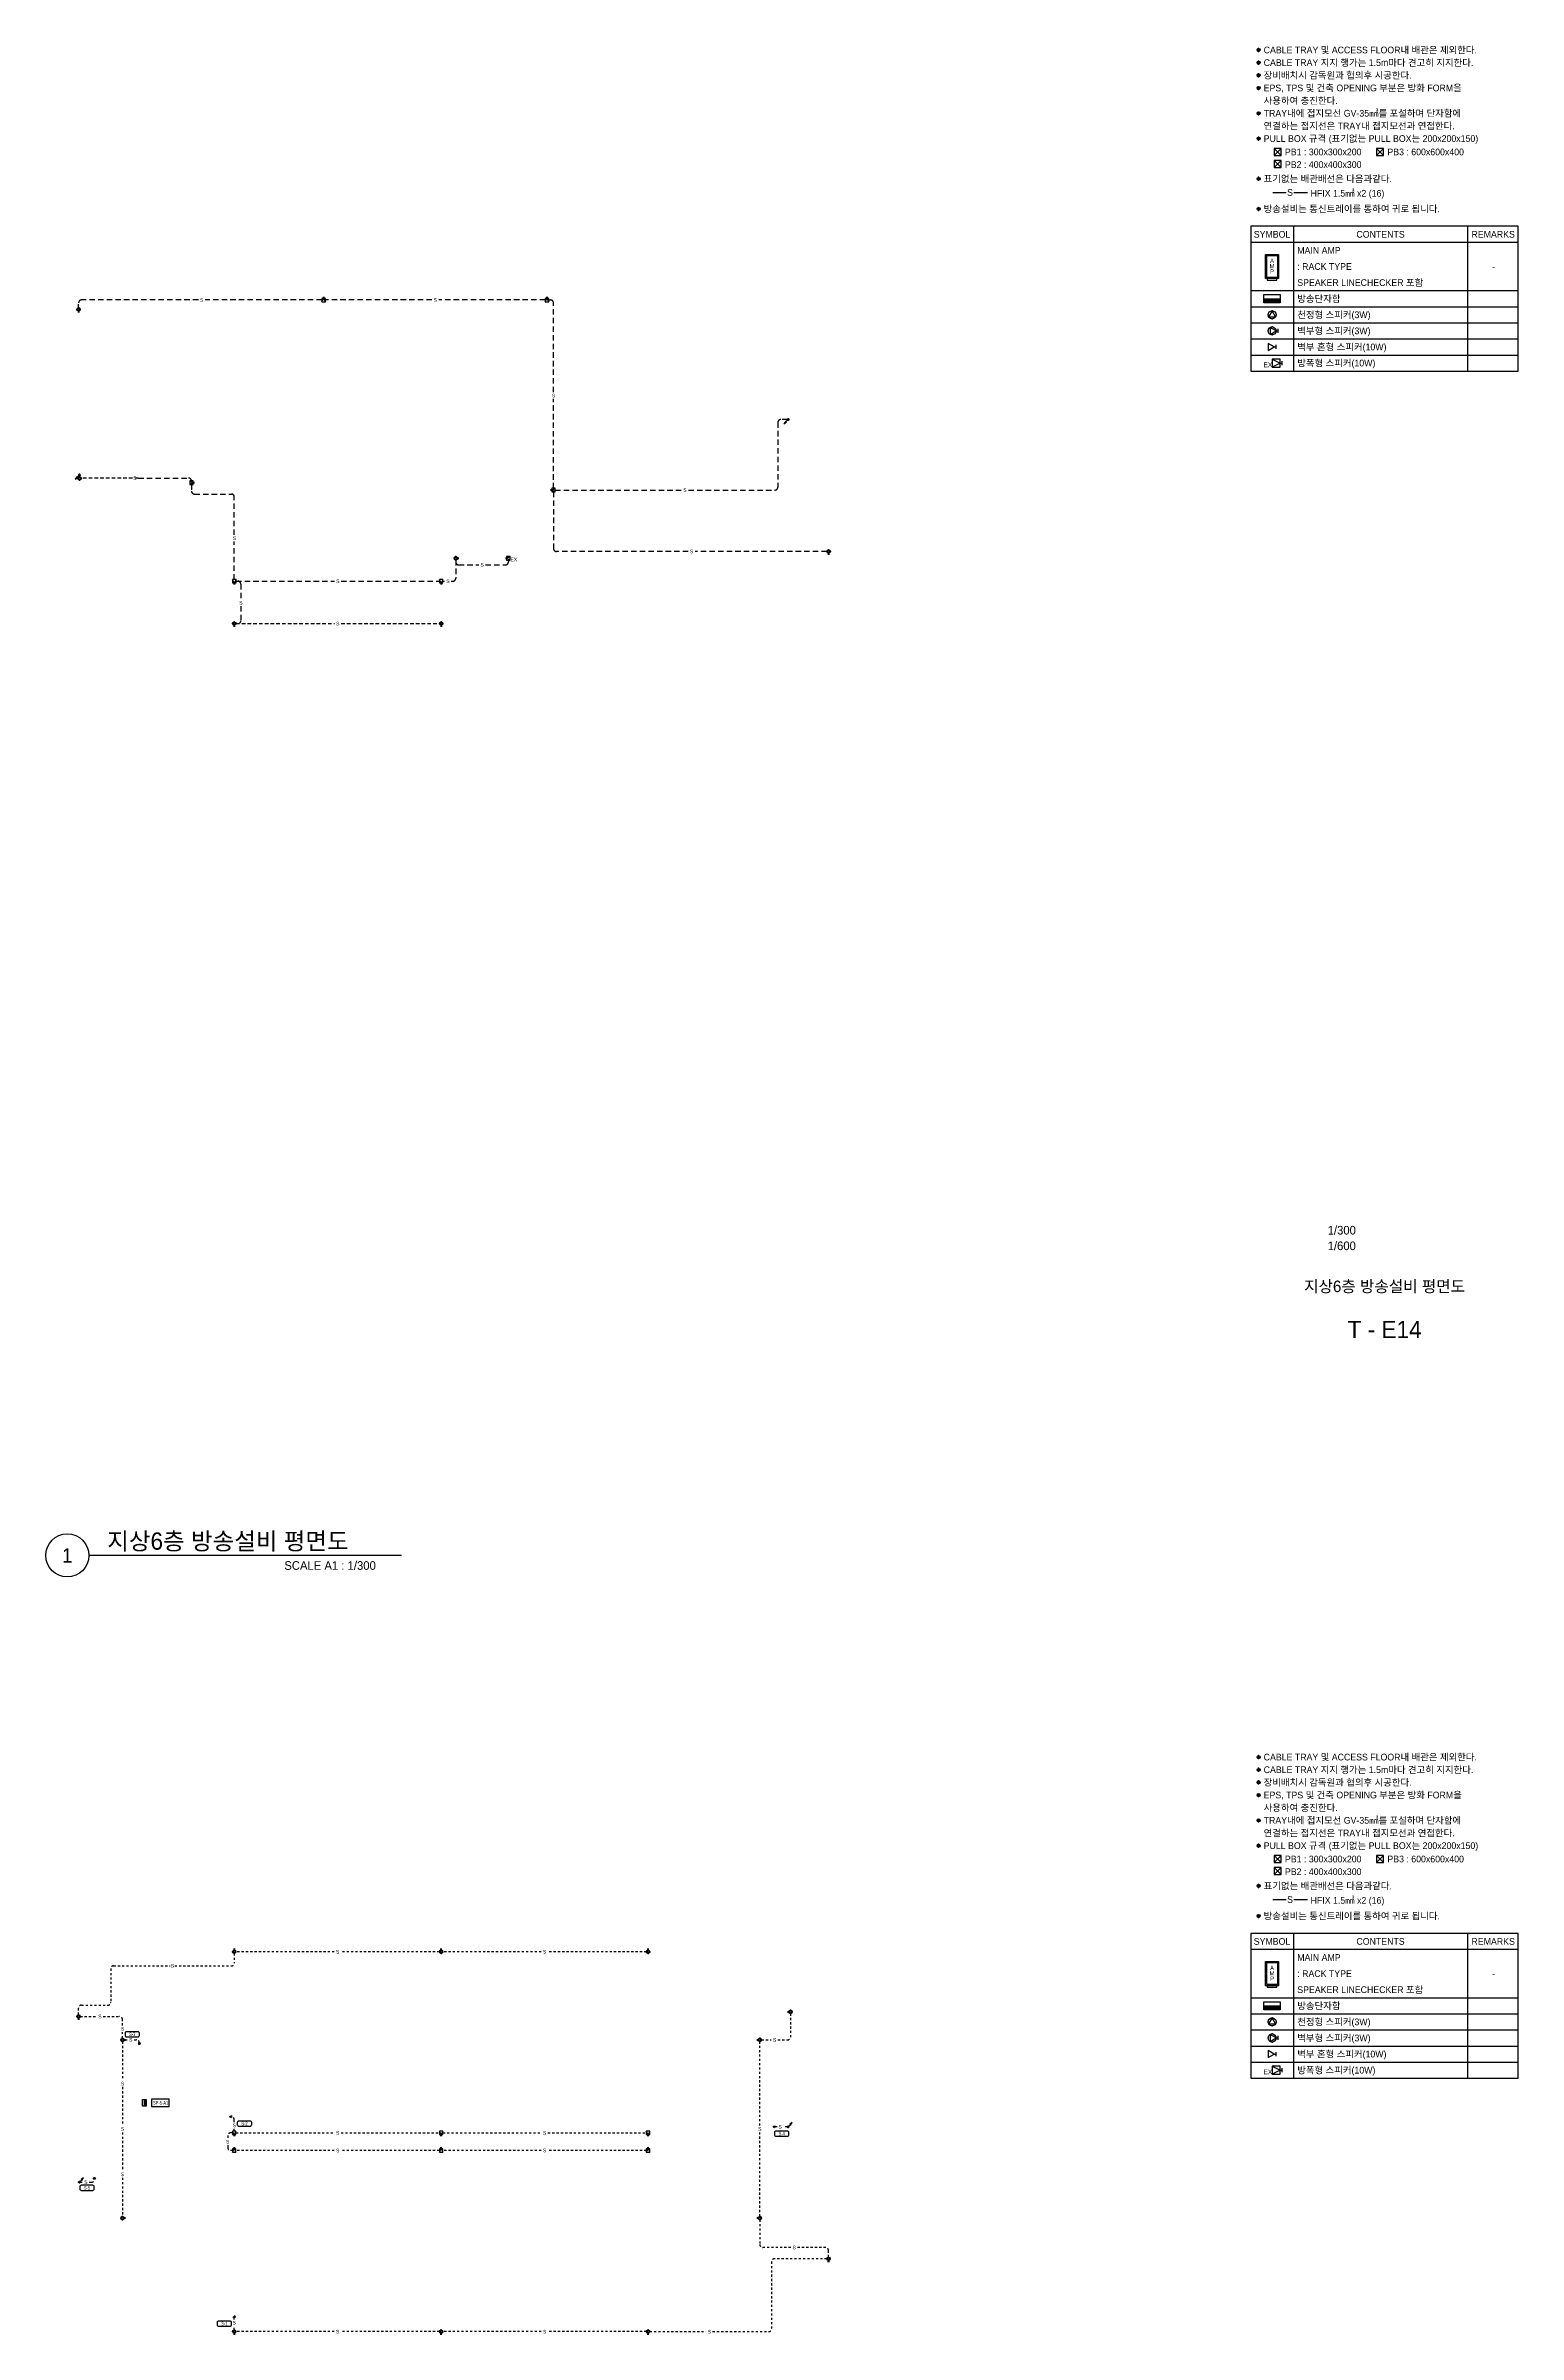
# Model space of a CAD drawing. Header units: millimetres. Extents: x 93478 to 502050, y -351975 to 881490.
# Drawn here: x 93478 to 247200, y 642605 to 881490 of the extents above; entities that cross this region are included whole.
import ezdxf
from ezdxf.enums import TextEntityAlignment as Align

# ---------------------------------------------------------------- set-up
doc = ezdxf.new("R2010")
doc.units = ezdxf.units.MM
doc.header["$LTSCALE"] = 150
doc.set_wipeout_variables(frame=1)
doc.linetypes.add('D1', pattern=[3, 1, -1, 1])
doc.linetypes.add('D2', pattern=[6.5, 2.5, -1.5, 2.5])
for name, color, linetype in [('------30 Public Address Terminal Board', 3, 'Continuous'), ('------31 Speaker', 3, 'Continuous'), ('-----20 General Symbol', 3, 'Continuous'), ('-----21 Embeded Wire in Ceiling or Wall', 4, 'Continuous'), ('-----22 Embeded in Floor', 4, 'D2'), ('-----23 Concealed or Exposed Wire', 4, 'D1'), ('-----29 Cable Schedule', 1, 'Continuous'), ('-----30 Text', 2, 'Continuous'), ('-----41 Drawing Title', 2, 'Continuous'), ('-----42 Drawing Number', 2, 'Continuous'), ('-----43 Drawing Scale', 3, 'Continuous')]:
    doc.layers.add(name, color=color, linetype=linetype)
doc.styles.add('ELEC', font='')
doc.styles.get('ELEC').set_extended_font_data('Dotum')

# ---------------------------------------------------------------- blocks, each defined once
blk = doc.blocks.new('I05')
blk.add_hatch(color=256).paths.add_polyline_path([(300, 150), (-300, 150), (-300, 0), (300, 0)])
blk.add_line((-300, 150), (300, 150))
blk.add_lwpolyline([(-300, 0), (-300, 300), (300, 300), (300, 0)], close=True)
blk = doc.blocks.new('I04')
for p, q in [((-375, 150), (-75, 0)), ((-75, 0), (-375, -150)), ((-75, 0), (0, 0)), ((0, -75), (0, 75))]:
    blk.add_line(p, q)
blk.add_lwpolyline([(-375, -150), (-75, -150), (-75, 150), (-375, 150)], close=True)
blk = doc.blocks.new('I02')
for p, q in [((-75, 0), (0, 0)), ((0, -75), (0, 75))]:
    blk.add_line(p, q)
blk.add_lwpolyline([(-300, -130), (-75, 0), (-300, 130)], close=True)
at = {"linetype": 'Continuous'}
blk.add_circle((-225, 0), 150, dxfattribs=at)
for p in [(-225, 150), (-375, 0), (-225, -150), (-75, 0)]:
    blk.add_point(p)
blk = doc.blocks.new('O07')
blk.add_lwpolyline([(0, -100), (173, 0), (0, 100)], close=True)
blk = doc.blocks.new('O01')
blk.add_hatch(color=256).paths.add_polyline_path([(-149, -218), (-218, -149), (-368, -368)])
blk.add_line((-46, -46), (-184, -184))
blk.add_lwpolyline([(-368, -368), (-149, -218), (-218, -149), (-368, -368)])
blk.add_circle((0, 0), 65)
for p in [(-65, 0), (-65, 0), (0, 65), (0, 65), (65, 0), (65, 0), (0, -65), (0, -65)]:
    blk.add_point(p)
blk = doc.blocks.new('E01-1')
blk.add_lwpolyline([(130, -75), (0, 150), (-130, -75)], close=True)
at = {"linetype": 'Continuous'}
blk.add_circle((0, 0), 150, dxfattribs=at)
for p in [(-150, 0), (0, 150), (150, 0), (0, -150)]:
    blk.add_point(p)
blk = doc.blocks.new('I03')
for p, q in [((-75, 0), (0, 0)), ((0, -75), (0, 75))]:
    blk.add_line(p, q)
blk.add_lwpolyline([(-75, 0), (-300, 130), (-300, -130)], close=True)
blk = doc.blocks.new('I12')
for points in [[(300, 75), (-300, 75), (-300, 1200), (300, 1200)], [(225, 75), (-225, 75), (-225, 0), (225, 0)]]:
    blk.add_lwpolyline(points, close=True)
at = {"color": 1}
blk.add_lwpolyline([(-250, 1150), (250, 1150), (250, 125), (-250, 125)], close=True, dxfattribs=at)
at = {"style": 'ELEC'}
for s, p in [('M', (0, 650)), ('A', (0, 900)), ('P', (0, 400))]:
    blk.add_text(s, height=200, dxfattribs=at).set_placement(p, align=Align.MIDDLE)
blk = doc.blocks.new('A$C9b6ca0ab')
at = {"layer": '-----30 Text'}
h = blk.add_hatch(color=256, dxfattribs=at)
edge = h.paths.add_edge_path()
edge.add_arc((-32211, -9950), 160, 0, 360)
h = blk.add_hatch(color=256, dxfattribs=at)
edge = h.paths.add_edge_path()
edge.add_arc((-32211, -11271), 160, 0, 360)
h = blk.add_hatch(color=256, dxfattribs=at)
edge = h.paths.add_edge_path()
edge.add_arc((-32211, -12592), 160, 0, 360)
h = blk.add_hatch(color=256, dxfattribs=at)
edge = h.paths.add_edge_path()
edge.add_arc((-32211, -13913), 160, 0, 360)
h = blk.add_hatch(color=256, dxfattribs=at)
edge = h.paths.add_edge_path()
edge.add_arc((-32211, -16555), 160, 0, 360)
h = blk.add_hatch(color=256, dxfattribs=at)
edge = h.paths.add_edge_path()
edge.add_arc((-32211, -19196), 160, 0, 360)
h = blk.add_hatch(color=256, dxfattribs=at)
edge = h.paths.add_edge_path()
edge.add_arc((-32211, -23392), 160, 0, 360)
h = blk.add_hatch(color=256, dxfattribs=at)
edge = h.paths.add_edge_path()
edge.add_arc((-32211, -26534), 160, 0, 360)
at = {"layer": '-----20 General Symbol'}
for p, q in [((-29852, -20955), (-30580, -20227)), ((-29852, -20227), (-30580, -20955)), ((-29852, -22202), (-30580, -21474)), ((-29852, -21474), (-30580, -22202)), ((-19157, -20955), (-19885, -20227)), ((-19157, -20227), (-19885, -20955))]:
    blk.add_line(p, q, dxfattribs=at)
for points in [[(-30580, -20227), (-30580, -20955), (-29852, -20955), (-29852, -20227)], [(-30580, -21474), (-30580, -22202), (-29852, -22202), (-29852, -21474)], [(-19885, -20227), (-19885, -20955), (-19157, -20955), (-19157, -20227)]]:
    blk.add_lwpolyline(points, close=True, dxfattribs=at)
at = {"layer": '-----21 Embeded Wire in Ceiling or Wall'}
for p, q in [((-30734, -24820, 0), (-29310, -24820, 0)), ((-28528, -24820, 0), (-27115, -24820, 0))]:
    blk.add_line(p, q, dxfattribs=at)
at = {"layer": '-----30 Text'}
for centre in [(-32211, -9950), (-32211, -11271), (-32211, -12592), (-32211, -13913), (-32211, -16555), (-32211, -19196), (-32211, -23392, 0), (-32211, -26534, 0)]:
    blk.add_circle(centre, 160, dxfattribs=at)
for p in [(-32371, -9950), (-32371, -11271), (-32211, -9790), (-32211, -10110), (-32211, -11111), (-32211, -11431), (-32051, -9950), (-32051, -11271), (-32371, -12592), (-32371, -13913), (-32211, -12432), (-32211, -12752), (-32211, -14073), (-32051, -12592), (-32051, -13913), (-32371, -16555), (-32211, -16714), (-32051, -16555), (-32211, -19037), (-32371, -19196), (-32211, -19356), (-32051, -19196), (-32371, -23392, 0), (-32211, -23232, 0), (-32211, -23552, 0), (-32051, -23392, 0), (-32371, -26534, 0), (-32211, -26694, 0), (-32051, -26534, 0)]:
    blk.add_point(p, dxfattribs=at)
at = {"layer": '-----21 Embeded Wire in Ceiling or Wall', "style": 'ELEC'}
blk.add_text('S', height=700, dxfattribs=at).set_placement((-28925, -24820, 0), align=Align.MIDDLE_CENTER)
at = {"layer": '-----30 Text', "style": 'ELEC'}
for s, p in [('CABLE TRAY 및 ACCESS FLOOR내 배관은 제외한다.', (-31675, -9950)), ('CABLE TRAY 지지 행가는 1.5m마다 견고히 지지한다.', (-31675, -11271)), ('장비배치시 감독원과 협의후 시공한다.', (-31675, -12592)), ('EPS, TPS 및 건축 OPENING 부분은 방화 FORM을', (-31675, -13913)), ('TRAY내에 접지모선 GV-35㎟를 포설하며 단자함에', (-31675, -16555)), ('사용하여 충진한다.', (-31675, -15234)), ('연결하는 접지선은 TRAY내 접지모선과 연접한다.', (-31675, -17876)), ('PULL BOX 규격 (표기없는 PULL BOX는 200x200x150)', (-31675, -19196)), ('PB1 : 300x300x200', (-29455, -20591)), ('PB3 : 600x600x400', (-18761, -20591)), ('표기없는 배관배선은 다음과같다.', (-31675, -23392, 0)), ('PB2 : 400x400x300', (-29455, -21912)), ('방송설비는 통신트레이를 통하여 귀로 됩니다.', (-31675, -26534, 0)), ('HFIX 1.5㎟ x2 (16)', (-26777, -24907, 0))]:
    blk.add_text(s, height=700, dxfattribs=at).set_placement(p, align=Align.MIDDLE_LEFT)
at = {"color": 3}
blk.add_wipeout([(-5100, -28351), (-33000, -28351), (-33000, -43471), (-5100, -43471)], dxfattribs=at).dxf.layer = '-----29 Cable Schedule'
at = {"layer": '-----29 Cable Schedule'}
for p, q in [((-28569, -28351), (-28569, -30031)), ((-10380, -28351), (-10380, -30031)), ((-28569, -30031), (-28569, -43471)), ((-10380, -30031), (-10380, -43471)), ((-33000, -35071), (-5100, -35071)), ((-33000, -36751), (-5100, -36751)), ((-33000, -38431), (-5100, -38431)), ((-33000, -40111), (-5100, -40111)), ((-33000, -41791), (-5100, -41791))]:
    blk.add_line(p, q, dxfattribs=at)
at = {"layer": '-----29 Cable Schedule', "color": 3}
blk.add_line((-5100, -30031), (-33000, -30031), dxfattribs=at)
blk.add_lwpolyline([(-5100, -28351), (-33000, -28351), (-33000, -43471), (-5100, -43471)], close=True, dxfattribs=at)
at = {"layer": '------30 Public Address Terminal Board'}
for name, p, xscale, yscale, zscale in [('I12', (-30802, -33979), 2.240000000000387, 2.240000000000387, 2.240000000000387), ('I05', (-30802, -36331), 2.8, 2.8, 2.8)]:
    blk.add_blockref(name, p, dxfattribs=dict(at, xscale=xscale, yscale=yscale, zscale=zscale))
at = {"layer": '------31 Speaker', "xscale": 2.8, "yscale": 2.8, "zscale": 2.8}
for name, p in [('E01-1', (-30802, -37591)), ('I03', (-30382, -40951)), ('I04', (-29734, -42631))]:
    blk.add_blockref(name, p, dxfattribs=at)
at = {"layer": '-----20 General Symbol', "xscale": 2.8, "yscale": 2.8, "zscale": 2.8}
blk.add_blockref('I02', (-30172, -39271), dxfattribs=at)
at = {"layer": '------31 Speaker', "style": 'ELEC'}
blk.add_text('EX', height=500, dxfattribs=at).set_placement((-31699, -42811), align=Align.MIDDLE_LEFT)
at = {"layer": '-----29 Cable Schedule', "color": 2, "style": 'ELEC'}
for s, p in [('SYMBOL', (-30802, -29191)), ('CONTENTS', (-19474, -29191)), ('REMARKS', (-7716, -29191))]:
    blk.add_text(s, height=700, dxfattribs=at).set_placement(p, align=Align.MIDDLE)
at = {"layer": '-----30 Text', "style": 'ELEC'}
for s, p in [('MAIN AMP', (-28168, -30871)), (': RACK TYPE', (-28168, -32551)), ('-', (-7813, -32551)), ('SPEAKER LINECHECKER 포함 ', (-28168, -34231)), ('방송단자함', (-28168, -35911)), ('천정형 스피커(3W)', (-28168, -37591)), ('벽부형 스피커(3W)', (-28168, -39271)), ('벽부 혼형 스피커(10W)', (-28168, -40951)), ('방폭형 스피커(10W)', (-28168, -42631))]:
    blk.add_text(s, height=700, dxfattribs=at).set_placement(p, align=Align.MIDDLE_LEFT)

msp = doc.modelspace()

# ---------------------------------------------------------------- linework, layer by layer
at = {"layer": '------30 Public Address Terminal Board', "color": 1, "elevation": 0}
msp.add_lwpolyline([(104514, 667140), (104514, 666390), (106354, 666390), (106354, 667140)], close=True, dxfattribs=at)
at = {"layer": '-----22 Embeded in Floor'}
for p, q in [((96904, 854155), (96904, 854652)), ((103139, 836359), (97175, 836359)), ((141774, 827809), (141774, 827609)), ((113344, 821175), (113544, 821175)), ((113344, 821175), (123610, 821175)), ((124318, 821175), (134584, 821175))]:
    msp.add_line(p, q, dxfattribs=at)
at = {"layer": '-----22 Embeded in Floor', "ltscale": 1.5}
for p, q in [((109406, 854952), (97204, 854952)), ((122305, 854952), (110113, 854952)), ((133789, 854952), (122665, 854952)), ((145621, 854952), (134497, 854952)), ((145981, 854952), (146184, 854952)), ((146484, 845327), (146484, 854652)), ((146484, 835294), (146484, 844619)), ((169908, 842179), (169908, 835414)), ((170908, 842479), (170208, 842479)), ((103139, 836359), (108394, 836359)), ((108694, 835699), (108694, 834999)), ((108994, 834699), (112864, 834699)), ((113164, 830443), (113164, 834399)), ((146484, 834934), (146484, 828999)), ((146664, 835114), (159860, 835114)), ((160568, 835114), (169608, 835114)), ((113164, 825779), (113164, 829735)), ((136284, 827809), (136284, 827609)), ((136284, 827809), (136284, 825899)), ((136584, 827309), (138680, 827309)), ((139388, 827309), (141474, 827309)), ((160552, 828699), (146784, 828699)), ((175027, 828699), (161259, 828699)), ((113344, 825599), (113544, 825599)), ((113344, 825599), (123610, 825599)), ((113844, 825299), (113844, 823703)), ((124318, 825599), (134584, 825599)), ((134944, 825599), (135110, 825599)), ((135818, 825599), (135984, 825599)), ((113844, 822995), (113844, 821475))]:
    msp.add_line(p, q, dxfattribs=at)
for centre, start, end in [((97204, 854652, 0), 90, 180), ((146184, 854652), 0, 90), ((170208, 842179), 90, 180), ((108394, 836059), 0, 90), ((108994, 834999), 180, 270), ((112864, 834399), 0, 90), ((169608, 835414), 270, 0), ((146784, 828999), 180, 270), ((136584, 827609), 180, 270), ((141474, 827609), 270, 0), ((113544, 825299), 0, 90), ((135984, 825899), 270, 0), ((113544, 821475), 270, 0)]:
    msp.add_arc(centre, 300, start, end, dxfattribs=at)
at = {"layer": '-----23 Concealed or Exposed Wire', "ltscale": 1.5}
for p, q in [((100554, 681055), (106471, 681055)), ((106938, 681055), (112854, 681055)), ((113154, 682355), (113154, 681355)), ((123600, 682535), (113334, 682535)), ((134574, 682535), (124307, 682535)), ((145200, 682535), (134934, 682535)), ((156174, 682535), (145907, 682535)), ((100254, 680755), (100254, 677255)), ((96904, 675955), (96904, 676655)), ((97204, 676955), (99954, 676955)), ((171224, 676075), (171224, 673630)), ((97084, 675775), (98780, 675775)), ((99487, 675775), (101184, 675775)), ((101484, 674846), (101484, 675475)), ((101484, 673510), (101484, 674139)), ((101484, 673150), (101484, 669121)), ((101754, 673330), (102000, 673330)), ((102707, 673330), (102954, 673330)), ((103254, 673030), (103254, 672830)), ((168024, 664384), (168024, 673150)), ((168204, 673330), (169210, 673330)), ((169917, 673330), (170924, 673330)), ((101484, 668413), (101484, 664384)), ((112854, 665305), (112654, 665305)), ((113154, 664759), (113154, 665005)), ((169818, 664255), (169398, 664255)), ((170898, 664255), (170477, 664255)), ((101484, 663676), (101484, 659647)), ((112474, 663325), (112474, 663059)), ((112474, 662351), (112474, 662085)), ((112974, 663625), (112774, 663625)), ((112974, 661785), (112774, 661785)), ((113154, 663805), (113154, 664051)), ((113334, 663625), (123600, 663625)), ((123600, 661785), (113334, 661785)), ((124307, 663625), (134574, 663625)), ((134574, 661785), (124307, 661785)), ((134934, 663625), (145200, 663625)), ((145200, 661785), (134934, 661785)), ((145907, 663625), (156174, 663625)), ((156174, 661785), (145907, 661785)), ((168024, 654910), (168024, 663676)), ((97064, 658483), (97310, 658483)), ((98018, 658483), (98264, 658483)), ((98564, 658783), (98564, 658983)), ((101484, 658939), (101484, 654910)), ((168024, 654550), (168024, 651955)), ((171256, 651655), (168324, 651655)), ((169254, 650175), (169254, 643175)), ((175016, 650475), (169554, 650475)), ((174896, 651655), (171964, 651655)), ((175196, 650655), (175196, 651355)), ((113154, 644159), (113154, 644555)), ((113154, 643055), (113154, 643451)), ((123600, 642875), (113334, 642875)), ((134574, 642875), (124307, 642875)), ((145200, 642875), (134934, 642875)), ((156174, 642875), (145907, 642875)), ((156534, 642875), (162390, 642875)), ((163097, 642875), (168954, 642875))]:
    msp.add_line(p, q, dxfattribs=at)
for centre, start, end in [((100554, 680755), 90, 180), ((112854, 681355), 270, 0), ((97204, 676655), 90, 180), ((99954, 677255), 270, 0), ((101184, 675475), 0, 90), ((102954, 673030), 0, 90), ((170924, 673630), 270, 0), ((112854, 665005), 0, 90), ((112774, 663325), 90, 180), ((112774, 662085), 180, 270), ((98264, 658783), 270, 0), ((168324, 651955), 180, 270), ((169554, 650175), 90, 180), ((174896, 651355), 0, 90), ((168954, 643175), 270, 0)]:
    msp.add_arc(centre, 300, start, end, dxfattribs=at)
at = {"layer": '-----41 Drawing Title', "color": 7}
msp.add_line((130622, 723900), (97978, 723900), dxfattribs=at)
msp.add_circle((95728, 723900), 2250, dxfattribs=at)
at = {"color": 1, "linetype": 'Continuous', "elevation": 0}
for points in [[(101754, 673805, 0.4142136), (101904, 673655), (103104, 673655, 0.4142136), (103254, 673805), (103254, 674030, 0.4142136), (103104, 674180), (101904, 674180, 0.4142136), (101754, 674030)], [(113476, 664479, 0.4142136), (113626, 664329), (114826, 664329, 0.4142136), (114976, 664479), (114976, 664704, 0.4142136), (114826, 664854), (113626, 664854, 0.4142136), (113476, 664704)], [(169551, 663433, 0.4142136), (169701, 663283), (170901, 663283, 0.4142136), (171051, 663433), (171051, 663658, 0.4142136), (170901, 663808), (169701, 663808, 0.4142136), (169551, 663658)], [(97031, 657773, 0.4142136), (97181, 657623), (98381, 657623, 0.4142136), (98531, 657773), (98531, 657998, 0.4142136), (98381, 658148), (97181, 658148, 0.4142136), (97031, 657998)], [(111369, 643600, 0.4142136), (111519, 643450), (112719, 643450, 0.4142136), (112869, 643600), (112869, 643825, 0.4142136), (112719, 643975), (111519, 643975, 0.4142136), (111369, 643825)]]:
    msp.add_lwpolyline(points, format="xyb", close=True, dxfattribs=at)

# ---------------------------------------------------------------- block references
at = {"layer": '------30 Public Address Terminal Board', "xscale": 1.2, "yscale": 1.2, "zscale": 1.2, "rotation": 90}
msp.add_blockref('I05', (103954, 666765), dxfattribs=at)
at = {"layer": '------31 Speaker', "xscale": 1.2, "yscale": 1.2, "zscale": 1.2}
for name, p, rotation in [('I02', (96904, 853705), 270), ('I04', (122485, 855205), 90), ('I04', (145801, 855205), 90), ('I02', (96996, 836605), 89.99999999999999), ('I04', (146214, 835114), 180), ('I04', (141504, 827989), 180), ('I02', (175207, 828429), 270), ('I04', (113164, 825329), 270), ('I04', (134764, 825329), 270), ('I02', (113164, 820905), 269.9999999999999), ('I02', (134764, 820905), 269.9999999999999), ('I02', (113154, 682805), 90), ('I02', (134754, 682805), 90), ('I02', (156354, 682805), 90), ('I02', (170954, 676255), 180), ('I02', (96904, 675505), 270), ('I02', (167754, 673330), 180), ('I04', (113154, 663355), 270), ('I04', (113154, 662055), 89.99999999999999), ('I04', (134754, 663355), 270), ('I04', (134754, 662055), 89.99999999999999), ('I04', (156354, 663355), 270), ('I04', (156354, 662055), 89.99999999999999), ('I02', (167754, 654730), 180), ('I02', (175196, 650205), 270), ('I02', (113154, 642605), 270), ('I02', (134754, 642605), 270), ('I02', (156354, 642605), 270)]:
    msp.add_blockref(name, p, dxfattribs=dict(at, rotation=rotation))
for name, p in [('I04', (108954, 835879)), ('I02', (136554, 827989)), ('I02', (101754, 673330)), ('I02', (101754, 654730))]:
    msp.add_blockref(name, p, dxfattribs=at)
at = {"layer": '-----20 General Symbol', "xscale": 1.2, "yscale": 1.2, "zscale": 1.2}
for p in [(170986, 842479), (96997, 836683)]:
    msp.add_blockref('O01', p, dxfattribs=at)
at = {"layer": '-----20 General Symbol', "xscale": 1.2, "yscale": 1.2, "zscale": 1.2, "rotation": 180}
for p in [(170976, 664255), (96986, 658483)]:
    msp.add_blockref('O01', p, dxfattribs=at)
at = {"layer": '-----23 Concealed or Exposed Wire', "ltscale": 1.5, "xscale": -1.2, "yscale": 1.2, "zscale": 1.2}
for p, rotation in [((103254, 673038), 90), ((98564, 658775), 270), ((113154, 644347), 270)]:
    msp.add_blockref('O07', p, dxfattribs=dict(at, rotation=rotation))
for p in [(112861, 665305), (169604, 664255)]:
    msp.add_blockref('O07', p, dxfattribs=at)
at = {"layer": '-----29 Cable Schedule'}
for p in [(252300, 891000), (252300, 712800)]:
    msp.add_blockref('A$C9b6ca0ab', p, dxfattribs=at)

# ---------------------------------------------------------------- texts
at = {"layer": '------30 Public Address Terminal Board', "style": 'ELEC', "width": 0.7}
msp.add_text('SP-5-A1', height=375, dxfattribs=at).set_placement((105472, 666765), align=Align.MIDDLE_CENTER)
at = {"layer": '------31 Speaker', "style": 'ELEC'}
msp.add_text('EX', height=375, dxfattribs=at).set_placement((142333, 827863), align=Align.MIDDLE_CENTER)
at = {"layer": '-----21 Embeded Wire in Ceiling or Wall', "style": 'ELEC'}
msp.add_text('S', height=375, dxfattribs=at).set_placement((123964, 821175), align=Align.MIDDLE_CENTER)
at = {"layer": '-----22 Embeded in Floor', "ltscale": 1.5, "style": 'ELEC'}
for p in [(109759, 854952), (134143, 854952), (146484, 844973), (102785, 836359), (160214, 835114), (113164, 830089), (139034, 827309), (160905, 828699), (123964, 825599), (135464, 825599), (113844, 823349)]:
    msp.add_text('S', height=375, dxfattribs=at).set_placement(p, align=Align.MIDDLE_CENTER)
at = {"layer": '-----23 Concealed or Exposed Wire', "ltscale": 1.5, "style": 'ELEC'}
for p in [(106704, 681055, 0), (123954, 682535, 0), (145554, 682535, 0), (99134, 675775, 0), (101484, 674493, 0), (102354, 673330, 0), (169564, 673330, 0), (101484, 668767, 0), (101484, 664030, 0), (113154, 664405, 0), (168024, 664030, 0), (170148, 664255, 0), (112474, 662705, 0), (123954, 663625, 0), (123954, 661785, 0), (145554, 663625, 0), (145554, 661785, 0), (101484, 659293, 0), (97664, 658483, 0), (171610, 651655, 0), (113154, 643805, 0), (123954, 642875, 0), (145554, 642875, 0), (162744, 642875, 0)]:
    msp.add_text('S', height=375, dxfattribs=at).set_placement(p, align=Align.MIDDLE_CENTER)
at = {"layer": '-----41 Drawing Title', "style": 'ELEC'}
msp.add_text('지상6층 방송설비 평면도', height=1200, dxfattribs=at).set_placement((233250, 751990), align=Align.MIDDLE_CENTER)
at = {"layer": '-----41 Drawing Title', "color": 2, "style": 'ELEC'}
msp.add_text('지상6층 방송설비 평면도', height=1800, dxfattribs=at).set_placement((99895, 724500))
at = {"layer": '-----41 Drawing Title', "color": 7, "style": 'ELEC'}
msp.add_text('1', height=1500, dxfattribs=at).set_placement((95728, 723900), align=Align.MIDDLE)
at = {"layer": '-----41 Drawing Title', "style": 'ELEC'}
msp.add_text('SCALE A1 : 1/300', height=900, dxfattribs=at).set_placement((127937, 722400), align=Align.RIGHT)
at = {"layer": '-----42 Drawing Number', "style": 'ELEC'}
msp.add_text('T - E14', height=1800, dxfattribs=at).set_placement((233250, 747490), align=Align.MIDDLE_CENTER)
at = {"layer": '-----43 Drawing Scale', "style": 'ELEC'}
for s, p in [('1/300', (228779, 757850)), ('1/600', (228779, 756220))]:
    msp.add_text(s, height=900, dxfattribs=at).set_placement(p, align=Align.MIDDLE_CENTER)
at = {"linetype": 'Continuous', "style": 'ELEC', "width": 0.7}
for s, p in [('S-3', (102504, 673918, 0)), ('S-2', (114226, 664591, 0)), ('S-4', (170301, 663545, 0)), ('S-5', (97781, 657886, 0)), ('S-1', (112119, 643713, 0))]:
    msp.add_text(s, height=375, dxfattribs=at).set_placement(p, align=Align.MIDDLE)

doc.saveas('drawing.dxf')
